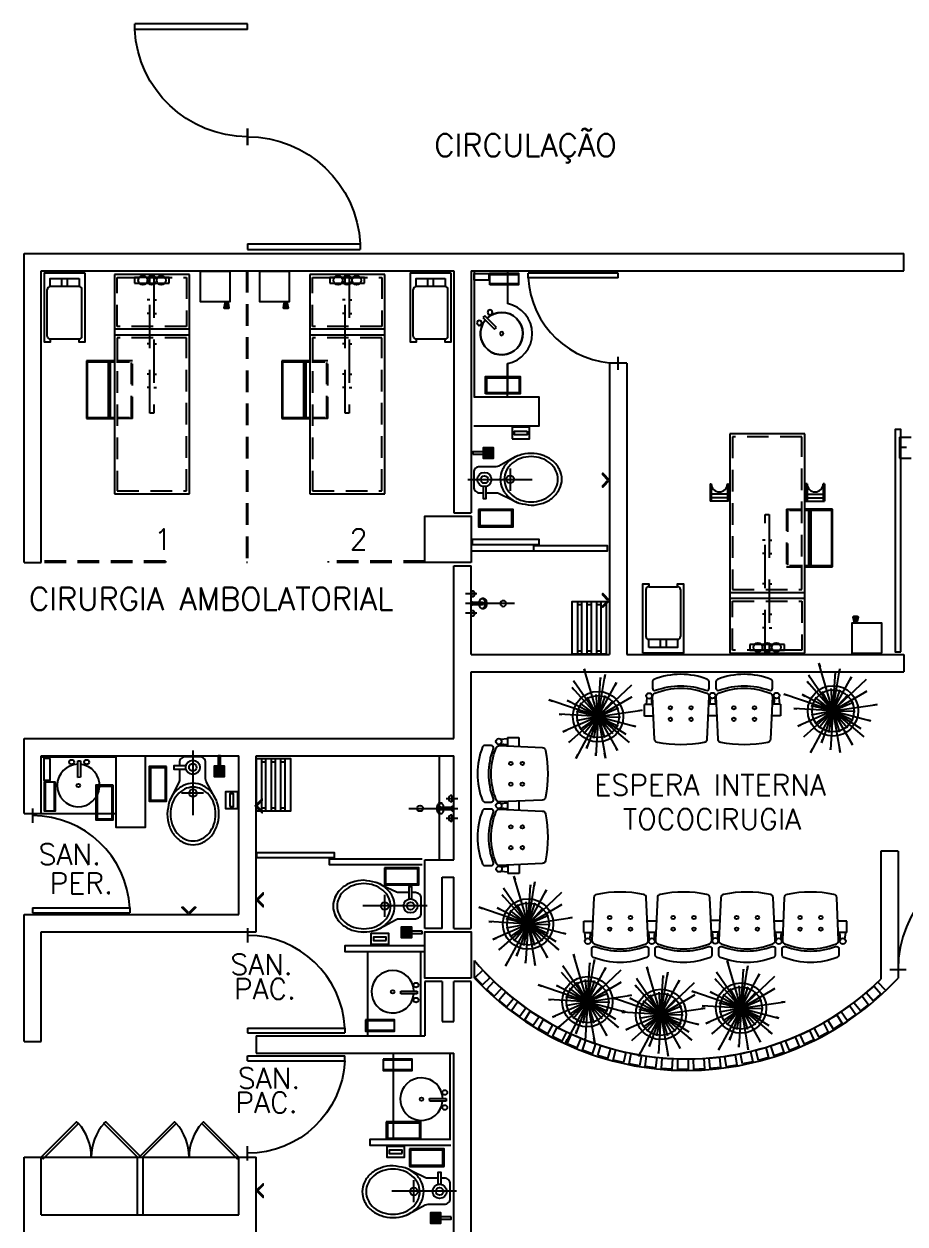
# Model space of a CAD drawing. Extents: x -358 to -207, y -206 to -105.
# Drawn here: x -245.59 to -237.95, y -154.36 to -143.97 of the extents above; entities that cross this region are included whole.
import ezdxf
from ezdxf.enums import TextEntityAlignment as Align

# ---------------------------------------------------------------- set-up
doc = ezdxf.new("R2010")
doc.units = 0
doc.header["$LTSCALE"] = 1.5
doc.header["$MEASUREMENT"] = 0
doc.linetypes.add('HIDDEN', pattern=[0.375, 0.25, -0.125])
doc.linetypes.add('HIDDEN2', pattern=[0.1875, 0.125, -0.0625])
doc.layers.get('0').update_dxf_attribs({"linetype": 'CONTINUOUS'})
for name, color, linetype in [('8CMOB01', 8, 'CONTINUOUS'), ('9CCOLUMNA', 5, 'CONTINUOUS'), ('AMBI', 8, 'CONTINUOUS'), ('CANCEL', 6, 'CONTINUOUS'), ('CCCANCEL', 6, 'CONTINUOUS'), ('CCPTAS', 6, 'CONTINUOUS'), ('MSAN', 6, 'CONTINUOUS'), ('MURETE', 4, 'CONTINUOUS'), ('MUROS', 3, 'CONTINUOUS'), ('RCMURO01', 3, 'CONTINUOUS'), ('ZCTEXT01', 2, 'CONTINUOUS')]:
    doc.layers.add(name, color=color, linetype=linetype)
doc.styles.add('REG-60', font='ROMANS.shx', dxfattribs={"height": 0.195})
doc.styles.add('REG-80', font='ROMANS.shx', dxfattribs={"height": 0.27})

# ---------------------------------------------------------------- blocks, each defined once
blk = doc.blocks.new('VB')
at = {"layer": 'MSAN'}
for p, q in [((-0.154, 0.147), (-0.138, 0.164)), ((-0.053, 0.046), (-0.154, 0.147)), ((-0.138, 0.164), (-0.037, 0.063)), ((-0.037, 0.063), (-0.053, 0.046))]:
    blk.add_line(p, q, dxfattribs=at)
blk.add_lwpolyline([(-0.128, 0.121), (-0.128, 0.121)], dxfattribs=at)
for centre, radius in [((-0.092, 0.194), 0.0208), ((-0.184, 0.102), 0.0208), ((0, 0), 0.0154)]:
    blk.add_circle(centre, radius, dxfattribs=at)
blk.add_arc((0, 0), 0.184, 136.4231, 129.262, dxfattribs=at)
blk = doc.blocks.new('PAP')
at = {"layer": 'MSAN', "color": 6}
for points in [[(0.144, -0.077), (0.144, 0.073), (-0.156, 0.073), (-0.156, -0.077)], [(0.134, -0.067), (0.134, 0.063), (-0.146, 0.063), (-0.146, -0.067)]]:
    blk.add_lwpolyline(points, close=True, dxfattribs=at)
blk = doc.blocks.new('8')
at = {"layer": 'MSAN'}
for p, q in [((0.123, 0.04), (-0.127, 0.04)), ((-0.127, -0.04), (0.123, -0.04))]:
    blk.add_line(p, q, dxfattribs=at)
blk.add_lwpolyline([(0.123, -0.05), (0.123, 0.05), (-0.127, 0.05), (-0.127, -0.05)], close=True, dxfattribs=at)
blk = doc.blocks.new('6')
at = {"layer": 'MSAN'}
blk.add_lwpolyline([(0.014, 0), (0.06, 0.046), (0.06, 0.06), (0, 0), (0.06, -0.06), (0.06, -0.046)], close=True, dxfattribs=at)
blk = doc.blocks.new('2')
at = {"layer": 'MSAN'}
for points in [[(0.067, -0.053), (-0.083, -0.053), (-0.083, 0.047), (0.067, 0.047)], [(-0.063, 0.012), (-0.063, -0.018), (0.047, -0.018), (0.047, 0.012)]]:
    blk.add_lwpolyline(points, close=True, dxfattribs=at)
blk = doc.blocks.new('4')
at = {"layer": 'MSAN'}
for p, q in [((0, 0.045), (0, -0.514)), ((-0.054, -0.088), (-0.163, -0.088)), ((0.276, -0.102), (0.186, -0.102)), ((0.241, -0.09), (0.221, -0.09)), ((-0.163, -0.115), (-0.056, -0.115)), ((0.276, -0.112), (0.186, -0.112)), ((0.276, -0.122), (0.186, -0.122)), ((0.276, -0.132), (0.186, -0.132)), ((0.276, -0.142), (0.186, -0.142)), ((0.276, -0.152), (0.186, -0.152)), ((0.276, -0.162), (0.186, -0.162)), ((0.276, -0.172), (0.186, -0.172)), ((0.095, -0.323), (-0.096, -0.323))]:
    blk.add_line(p, q, dxfattribs=at)
blk.add_lwpolyline([(0.221, 0), (0.221, -0.09), (0.186, -0.09), (0.186, -0.18), (0.276, -0.18), (0.276, -0.09), (0.241, -0.09), (0.241, 0)], close=True, dxfattribs=at)
blk.add_lwpolyline([(0.196, -0.368), (0.118, -0.224, -0.124861), (0.112, -0.2), (0.112, -0.058, 0.414214), (0.063, -0.008), (-0.064, -0.008, 0.414214), (-0.114, -0.058), (-0.114, -0.088), (-0.163, -0.088), (-0.163, -0.115), (-0.114, -0.115), (-0.114, -0.202, -0.109858), (-0.118, -0.223), (-0.174, -0.341, 0.061992), (-0.203, -0.4, 0.020986), (-0.221, -0.504, 0.083945), (-0.203, -0.608, 0.09123), (-0.155, -0.693, 0.103863), (-0.08, -0.751, 0.114983), (0.003, -0.771, 0.114983), (0.087, -0.751, 0.103863), (0.162, -0.693, 0.09123), (0.21, -0.608, 0.083945), (0.227, -0.504, 0.083945), (0.21, -0.4, 0.048605), (0.188, -0.353)], format="xyb", dxfattribs=at)
for points in [[(-0.08, -0.751, 0.114983), (0.003, -0.771, 0.114983), (0.087, -0.751, 0.103863), (0.162, -0.693, 0.09123), (0.21, -0.608, 0.083945), (0.227, -0.504, 0.083945), (0.21, -0.4, 0.09123), (0.162, -0.316, 0.103863), (0.087, -0.257, 0.114983), (0.003, -0.238, 0.114983), (-0.08, -0.257, 0.103863), (-0.155, -0.316, 0.09123), (-0.203, -0.4, 0.020986), (-0.221, -0.504, 0.083945), (-0.203, -0.608, 0.09123), (-0.155, -0.693, 0.103863)], [(0.003, -0.272, 0.114859), (-0.07, -0.289, 0.103833), (-0.135, -0.34, 0.091287), (-0.177, -0.414, 0.084042), (-0.192, -0.504, 0.084042), (-0.177, -0.595, 0.091287), (-0.135, -0.669, 0.103833), (-0.07, -0.72, 0.114859), (0.003, -0.737, 0.114859), (0.077, -0.72, 0.103833), (0.142, -0.669, 0.091287), (0.184, -0.595, 0.084042), (0.199, -0.504, 0.084042), (0.184, -0.414, 0.091287), (0.142, -0.34, 0.103833), (0.077, -0.289, 0.114859)]]:
    blk.add_lwpolyline(points, format="xyb", close=True, dxfattribs=at)
for centre, radius in [((0.001, -0.1), 0.0616), ((0.001, -0.1), 0.0329), ((0.002, -0.323), 0.0335)]:
    blk.add_circle(centre, radius, dxfattribs=at)
blk = doc.blocks.new('PTA-D')
for p, q in [((0.95, 0), (0.95, 1)), ((0.95, 1), (1, 1)), ((1, 0), (1, 1)), ((-0.073, 0), (0.073, 0)), ((0.95, 0), (1, 0))]:
    blk.add_line(p, q)
blk.add_arc((1.002, -0.001), 1.002, 92.9928, 179.9448)
blk = doc.blocks.new('BA')
at = {"layer": 'MSAN'}
for p, q in [((-0.227, 0.097), (0.223, 0.097)), ((0.223, 0.064), (-0.227, 0.064)), ((-0.227, 0.014), (0.223, 0.014)), ((-0.202, 0.064), (-0.202, 0.097)), ((-0.202, -0.019), (-0.202, 0.014)), ((0.198, 0.064), (0.198, 0.097)), ((0.198, -0.019), (0.198, 0.014)), ((0.223, -0.019), (-0.227, -0.019)), ((-0.227, -0.069), (0.223, -0.069)), ((0.223, -0.102), (-0.227, -0.102)), ((-0.202, -0.102), (-0.202, -0.069)), ((0.198, -0.102), (0.198, -0.069))]:
    blk.add_line(p, q, dxfattribs=at)
blk.add_lwpolyline([(0.223, -0.152), (0.223, -0.102), (0.223, -0.069), (0.223, -0.019), (0.223, 0.014), (0.223, 0.064), (0.223, 0.097), (0.223, 0.148), (-0.227, 0.148), (-0.227, 0.097), (-0.227, 0.064), (-0.227, 0.014), (-0.227, -0.019), (-0.227, -0.069), (-0.227, -0.102), (-0.227, -0.152)], close=True, dxfattribs=at)
blk = doc.blocks.new('J')
at = {"layer": 'MSAN'}
blk.add_lwpolyline([(-0.026, -0.097), (0.03, -0.097), (0.03, 0.093), (-0.026, 0.093)], close=True, dxfattribs=at)
blk = doc.blocks.new('A$C2F640505')
at = {"layer": 'MSAN', "color": 6}
for p, q in [((0.028, 0.326), (0.028, 0.426)), ((0.113, 0), (0.113, 0.426)), ((0.197, 0.326), (0.197, 0.426)), ((0, 0.373), (0.056, 0.373)), ((0.093, 0.374), (0.093, 0.382)), ((0.093, 0.374), (0.133, 0.374)), ((0.103, 0.278), (0.103, 0.374)), ((0.123, 0.278), (0.123, 0.374)), ((0.133, 0.374), (0.133, 0.382)), ((0.225, 0.373), (0.169, 0.373)), ((0.068, 0.267), (0.068, 0.281)), ((0.157, 0.267), (0.157, 0.281))]:
    blk.add_line(p, q, dxfattribs=at)
blk.add_circle((0.113, 0.098), 0.025, dxfattribs=at)
for centre, radius, start, end in [((0.028, 0.374), 0.0282, 181.3867, 358.6133), ((0.197, 0.374), 0.0282, 181.3867, 358.6133), ((0.081, 0.281), 0.0131, 141.8349, 180), ((0.081, 0.281), 0.0131, 180, 218.1651), ((0.081, 0.267), 0.0131, 180, 218.1651), ((0.096, 0.269), 0.0323, 117.7906, 141.8349), ((0.096, 0.293), 0.0323, 218.1651, 242.2094), ((0.096, 0.279), 0.0323, 218.1651, 242.2094), ((0.106, 0.25), 0.0538, 102.3147, 117.7906), ((0.106, 0.312), 0.0538, 242.2094, 257.6853), ((0.106, 0.298), 0.0538, 242.2094, 257.6853), ((0.113, 0.22), 0.0848, 96.7746, 102.3147), ((0.113, 0.342), 0.0848, 257.6853, 270), ((0.113, 0.328), 0.0848, 257.6853, 270), ((0.104, 0.278), 0.00175, 180, 226.4087), ((0.108, 0.282), 0.0074, 226.4087, 248.4791), ((0.111, 0.289), 0.0145, 248.4791, 260.7234), ((0.113, 0.299), 0.0253, 260.7234, 270), ((0.113, 0.299), 0.0253, 270, 279.2766), ((0.113, 0.342), 0.0848, 270, 282.3147), ((0.113, 0.328), 0.0848, 270, 282.3147), ((0.114, 0.289), 0.0145, 279.2766, 291.5209), ((0.117, 0.282), 0.0074, 291.5209, 313.5913), ((0.121, 0.278), 0.00175, 313.5913, 0), ((0.113, 0.22), 0.0848, 77.6853, 83.2254), ((0.119, 0.25), 0.0538, 62.2094, 77.6853), ((0.119, 0.312), 0.0538, 282.3147, 297.7906), ((0.119, 0.298), 0.0538, 282.3147, 297.7906), ((0.129, 0.269), 0.0323, 38.1651, 62.2094), ((0.129, 0.293), 0.0323, 297.7906, 321.8349), ((0.129, 0.279), 0.0323, 297.7906, 321.8349), ((0.144, 0.281), 0.0131, 360, 38.1651), ((0.144, 0.281), 0.0131, 321.8349, 0), ((0.144, 0.267), 0.0131, 321.8349, 0)]:
    blk.add_arc(centre, radius, start, end, dxfattribs=at)
blk = doc.blocks.new('PTA-2A')
for p, q in [((-0.5, 0), (-0.5, 0.5)), ((-0.475, 0.5), (-0.5, 0.5)), ((-0.475, 0), (-0.475, 0.5)), ((-0.475, 0), (-0.5, 0)), ((0.0367, 0), (-0.0367, 0)), ((-0.0367, 0), (0.0367, 0)), ((0.475, 0), (0.475, -0.5)), ((0.475, 0), (0.5, 0)), ((0.5, 0), (0.5, -0.5)), ((0.475, -0.5), (0.5, -0.5))]:
    blk.add_line(p, q)
for centre, start, end in [((-0.5012, -0.0005), 0.0552, 87.0072), ((0.5012, 0.0005), 180.0552, 267.0072)]:
    blk.add_arc(centre, 0.5012, start, end)
blk = doc.blocks.new('PLANTA')
at = {"color": 2}
for p, q in [((-0.0175, 0.1912), (-0.0156, 0.1705)), ((0.0491, 0.1796), (0.0456, 0.167)), ((-0.1704, 0.1274), (-0.156, 0.1167)), ((-0.0938, 0.1609), (-0.0872, 0.1496)), ((-0.0351, 0.1529), (-0.0314, 0.1368)), ((0.1155, 0.1647), (0.1015, 0.1448)), ((0.1394, 0.1235), (0.1296, 0.1148)), ((0.1469, 0.0685), (0.132, 0.0616)), ((0.216, 0.0653), (0.1954, 0.059)), ((-0.2182, 0.0063), (-0.2054, 0.0059)), ((-0.18, 0.0475), (-0.1674, 0.0442)), ((-0.1772, -0.0529), (-0.1616, -0.0482)), ((0.1859, -0.0113), (0.1728, -0.0105)), ((-0.1655, -0.1186), (-0.1495, -0.1071)), ((0.1698, -0.0665), (0.1549, -0.0607)), ((-0.1394, -0.1235), (-0.1296, -0.1148)), ((0.0495, -0.1593), (0.0448, -0.1442)), ((0.1235, -0.1394), (0.1148, -0.1296)), ((-0.1133, -0.2078), (-0.1048, -0.1922)), ((-0.0378, -0.203), (-0.0354, -0.1904)), ((-0.0113, -0.1859), (-0.0105, -0.1728)), ((0.1091, -0.2226), (0.1007, -0.2055))]:
    blk.add_line(p, q, dxfattribs=at)
at = {"color": 8}
for q in [(-0.0175, 0.1912), (0.0491, 0.1796), (-0.1704, 0.1274), (-0.0938, 0.1609), (-0.0351, 0.1529), (0.1155, 0.1647), (0.1394, 0.1235), (-0.0737, 0.0764), (-0.0363, 0.0998), (0.0075, 0.1059), (0.0499, 0.0937), (0.1469, 0.0685), (0.216, 0.0653), (0.0886, 0.0586), (-0.2182, 0.0063), (-0.18, 0.0475), (-0.1772, -0.0529), (-0.1655, -0.1186), (-0.1394, -0.1235), (-0.1133, -0.2078), (-0.1061, -0.0037), (-0.0984, 0.0398), (-0.0955, -0.0465), (-0.0683, -0.0813), (-0.0378, -0.203), (-0.0293, -0.1021), (0.1058, 0.0096), (0.1091, -0.2226), (0.1698, -0.0665), (0.0147, -0.1052), (0.0562, -0.0901), (0.088, -0.0594), (0.1046, -0.0185), (0.1235, -0.1394), (0.1859, -0.0113), (0.0495, -0.1593), (-0.0113, -0.1859)]:
    blk.add_line((0, 0), q, dxfattribs=at)
at = {"color": 7}
blk.add_circle((0, 0), 0.12, dxfattribs=at)
at = {"color": 8}
blk.add_circle((0, 0), 0.1, dxfattribs=at)
blk = doc.blocks.new('S4-PROTO')
for p, q in [((-2.264, 0.159), (-2.27, 0.1)), ((-2.226, 0.159), (-2.22, 0.1)), ((-1.709, 0.159), (-1.715, 0.1)), ((-1.671, 0.159), (-1.665, 0.1)), ((-1.159, 0.155), (-1.165, 0.097)), ((-1.121, 0.155), (-1.115, 0.097)), ((-0.609, 0.159), (-0.615, 0.1)), ((-0.571, 0.159), (-0.565, 0.1)), ((-0.054, 0.159), (-0.06, 0.1)), ((-0.016, 0.159), (-0.01, 0.1)), ((-2.28, 0.1), (-2.206, 0.1)), ((-2.28, 0.1), (-2.28, 0)), ((-2.28, 0), (-2.201, 0)), ((-1.729, 0), (-1.651, 0)), ((-1.724, 0.1), (-1.656, 0.1)), ((-1.174, 0.097), (-1.106, 0.097)), ((-0.629, 0), (-0.551, 0)), ((-0.624, 0.1), (-0.556, 0.1)), ((0, 0), (-0.079, 0)), ((0, 0.1), (-0.074, 0.1)), ((0, 0.1), (0, 0)), ((-1.179, -0.003), (-1.101, -0.003))]:
    blk.add_line(p, q)
for points in [[(-1.72, 0.272), (-1.72, 0.239, -0.522832), (-1.747, 0.221, 0.18), (-2.183, 0.221, -0.522832), (-2.21, 0.239), (-2.21, 0.297, -0.306573), (-2.197, 0.315, -0.192782), (-1.733, 0.315, -0.306573), (-1.72, 0.297), (-1.72, 0.254)], [(-1.17, 0.272), (-1.17, 0.239, -0.522832), (-1.197, 0.221, 0.18), (-1.633, 0.221, -0.522832), (-1.66, 0.239), (-1.66, 0.297, -0.306573), (-1.647, 0.315, -0.192782), (-1.183, 0.315, -0.306573), (-1.17, 0.297), (-1.17, 0.254)], [(-0.62, 0.272), (-0.62, 0.239, -0.522832), (-0.647, 0.221, 0.18), (-1.083, 0.221, -0.522832), (-1.11, 0.239), (-1.11, 0.297, -0.306573), (-1.097, 0.315, -0.192782), (-0.633, 0.315, -0.306573), (-0.62, 0.297), (-0.62, 0.254)], [(-0.07, 0.272), (-0.07, 0.239, -0.522832), (-0.097, 0.221, 0.18), (-0.533, 0.221, -0.522832), (-0.56, 0.239), (-0.56, 0.297, -0.306573), (-0.547, 0.315, -0.192782), (-0.083, 0.315, -0.306573), (-0.07, 0.297), (-0.07, 0.254)]]:
    blk.add_lwpolyline(points, format="xyb")
for points in [[(-2.192, -0.202, 0.346546), (-2.168, -0.231, 0.095695), (-1.762, -0.231, 0.346546), (-1.738, -0.202), (-1.721, 0.167, 0.318973), (-1.74, 0.197, 0.193005), (-2.19, 0.197, 0.318973), (-2.209, 0.167)], [(-1.642, -0.202, 0.346546), (-1.618, -0.231, 0.095695), (-1.212, -0.231, 0.346546), (-1.188, -0.202), (-1.171, 0.167, 0.318973), (-1.19, 0.197, 0.193005), (-1.64, 0.197, 0.318973), (-1.659, 0.167)], [(-1.092, -0.202, 0.346546), (-1.068, -0.231, 0.095695), (-0.662, -0.231, 0.346546), (-0.638, -0.202), (-0.621, 0.167, 0.318973), (-0.64, 0.197, 0.193005), (-1.09, 0.197, 0.318973), (-1.109, 0.167)], [(-0.542, -0.202, 0.346546), (-0.518, -0.231, 0.095695), (-0.112, -0.231, 0.346546), (-0.088, -0.202), (-0.071, 0.167, 0.318973), (-0.09, 0.197, 0.193005), (-0.54, 0.197, 0.318973), (-0.559, 0.167)]]:
    blk.add_lwpolyline(points, format="xyb", close=True)
for centre, radius in [((-2.245, 0.175), 0.025), ((-1.69, 0.175), 0.025), ((-1.14, 0.172), 0.025), ((-0.59, 0.175), 0.025), ((-0.035, 0.175), 0.025), ((-2.055, 0.07), 0.015), ((-1.875, 0.07), 0.015), ((-1.505, 0.07), 0.015), ((-1.325, 0.07), 0.015), ((-0.955, 0.07), 0.015), ((-0.775, 0.07), 0.015), ((-0.405, 0.07), 0.015), ((-0.225, 0.07), 0.015), ((-2.055, -0.03), 0.015), ((-1.875, -0.03), 0.015), ((-1.505, -0.03), 0.015), ((-1.325, -0.03), 0.015), ((-0.955, -0.03), 0.015), ((-0.775, -0.03), 0.015), ((-0.405, -0.03), 0.015), ((-0.225, -0.03), 0.015)]:
    blk.add_circle(centre, radius)
blk = doc.blocks.new('A$C09680D8A')
at = {"ltscale": 0.06, "rotation": 54.74505299063663}
blk.add_blockref('A$C2F640505', (0.331, -0.092), dxfattribs=at)

msp = doc.modelspace()

# ---------------------------------------------------------------- linework, layer by layer
at = {"layer": '8CMOB01', "color": 8, "linetype": 'HIDDEN2'}
for p, q in [((-243.658, -146.105), (-243.658, -148.63)), ((-243.648, -146.105), (-243.648, -148.63)), ((-244.777, -146.586), (-244.777, -146.161)), ((-244.777, -146.161), (-244.177, -146.161)), ((-244.177, -146.161), (-244.177, -146.586)), ((-243.084, -146.586), (-243.084, -146.161)), ((-243.084, -146.161), (-242.484, -146.161)), ((-242.484, -146.161), (-242.484, -146.586)), ((-244.177, -146.586), (-244.777, -146.586)), ((-242.484, -146.586), (-243.084, -146.586)), ((-244.177, -146.686), (-244.777, -146.686)), ((-244.777, -146.686), (-244.777, -148.011)), ((-244.177, -148.011), (-244.177, -146.686)), ((-242.484, -146.686), (-243.084, -146.686)), ((-243.084, -146.686), (-243.084, -148.011)), ((-242.484, -148.011), (-242.484, -146.686)), ((-244.644, -146.884), (-244.783, -146.884)), ((-244.783, -146.894), (-244.67, -146.894)), ((-244.654, -147.374), (-244.654, -146.894)), ((-244.644, -147.384), (-244.644, -146.884)), ((-242.951, -146.884), (-243.09, -146.884)), ((-243.09, -146.894), (-242.977, -146.894)), ((-242.961, -147.374), (-242.961, -146.894)), ((-242.951, -147.384), (-242.951, -146.884)), ((-244.783, -147.374), (-244.67, -147.374)), ((-243.09, -147.374), (-242.977, -147.374)), ((-244.644, -147.384), (-244.783, -147.384)), ((-242.951, -147.384), (-243.09, -147.384)), ((-239.444, -147.541), (-239.444, -148.866)), ((-238.844, -147.541), (-239.444, -147.541)), ((-238.844, -148.866), (-238.844, -147.541)), ((-244.777, -148.011), (-244.177, -148.011)), ((-243.084, -148.011), (-242.484, -148.011)), ((-238.977, -148.169), (-238.977, -148.669)), ((-238.977, -148.169), (-238.838, -148.169)), ((-238.967, -148.179), (-238.967, -148.659)), ((-238.838, -148.179), (-238.951, -148.179)), ((-244.358, -148.62), (-245.435, -148.62)), ((-244.358, -148.62), (-244.358, -148.63)), ((-242.11, -148.62), (-242.948, -148.62)), ((-242.948, -148.62), (-242.948, -148.63)), ((-244.358, -148.63), (-245.435, -148.63)), ((-242.11, -148.63), (-242.948, -148.63)), ((-238.977, -148.669), (-238.838, -148.669)), ((-238.838, -148.659), (-238.951, -148.659)), ((-239.444, -148.866), (-238.844, -148.866)), ((-239.444, -149.391), (-239.444, -148.966)), ((-239.444, -148.966), (-238.844, -148.966)), ((-238.844, -148.966), (-238.844, -149.391)), ((-238.844, -149.391), (-239.444, -149.391))]:
    msp.add_line(p, q, dxfattribs=at)
at = {"layer": '8CMOB01'}
for p, q in [((-245.258, -146.241), (-245.258, -146.171)), ((-245.208, -146.241), (-245.208, -146.171)), ((-244.494, -146.136), (-244.459, -146.136)), ((-242.801, -146.136), (-242.766, -146.136)), ((-242.086, -146.241), (-242.086, -146.171)), ((-242.036, -146.241), (-242.036, -146.171)), ((-245.383, -146.671), (-245.383, -146.266)), ((-242.211, -146.671), (-242.211, -146.266)), ((-244.494, -146.357), (-244.517, -146.357)), ((-244.459, -146.357), (-244.436, -146.357)), ((-244.057, -146.371), (-243.829, -146.371)), ((-243.85, -146.421), (-243.81, -146.421)), ((-243.85, -146.426), (-243.809, -146.426)), ((-243.849, -146.416), (-243.811, -146.416)), ((-243.848, -146.411), (-243.811, -146.411)), ((-243.847, -146.406), (-243.812, -146.406)), ((-243.846, -146.401), (-243.813, -146.401)), ((-243.845, -146.396), (-243.814, -146.396)), ((-243.832, -146.381), (-243.832, -146.371)), ((-243.827, -146.381), (-243.827, -146.371)), ((-243.544, -146.371), (-243.316, -146.371)), ((-243.337, -146.421), (-243.297, -146.421)), ((-243.337, -146.426), (-243.296, -146.426)), ((-243.336, -146.416), (-243.298, -146.416)), ((-243.335, -146.411), (-243.299, -146.411)), ((-243.334, -146.406), (-243.299, -146.406)), ((-243.333, -146.401), (-243.3, -146.401)), ((-243.332, -146.396), (-243.301, -146.396)), ((-243.319, -146.381), (-243.319, -146.371)), ((-243.314, -146.381), (-243.314, -146.371)), ((-242.801, -146.357), (-242.824, -146.357)), ((-242.766, -146.357), (-242.743, -146.357)), ((-244.494, -146.474), (-244.517, -146.474)), ((-244.459, -146.474), (-244.436, -146.474)), ((-242.801, -146.474), (-242.824, -146.474)), ((-242.766, -146.474), (-242.743, -146.474)), ((-244.494, -146.736), (-244.517, -146.736)), ((-244.459, -146.736), (-244.436, -146.736)), ((-242.801, -146.736), (-242.824, -146.736)), ((-242.766, -146.736), (-242.743, -146.736)), ((-244.494, -146.999), (-244.517, -146.999)), ((-244.459, -146.999), (-244.436, -146.999)), ((-242.801, -146.999), (-242.824, -146.999)), ((-242.766, -146.999), (-242.743, -146.999)), ((-244.494, -147.116), (-244.517, -147.116)), ((-244.459, -147.116), (-244.436, -147.116)), ((-242.801, -147.116), (-242.824, -147.116)), ((-242.766, -147.116), (-242.743, -147.116)), ((-244.459, -147.336), (-244.494, -147.336)), ((-242.766, -147.336), (-242.801, -147.336)), ((-239.162, -148.216), (-239.127, -148.216)), ((-239.162, -148.436), (-239.185, -148.436)), ((-239.127, -148.436), (-239.104, -148.436)), ((-239.162, -148.553), (-239.185, -148.553)), ((-239.127, -148.553), (-239.104, -148.553)), ((-239.162, -148.816), (-239.185, -148.816)), ((-239.127, -148.816), (-239.104, -148.816)), ((-239.896, -148.866), (-239.896, -149.271)), ((-239.162, -149.079), (-239.185, -149.079)), ((-239.127, -149.079), (-239.104, -149.079)), ((-238.357, -149.1), (-238.398, -149.1)), ((-238.358, -149.105), (-238.398, -149.105)), ((-238.359, -149.11), (-238.397, -149.11)), ((-238.36, -149.115), (-238.396, -149.115)), ((-238.361, -149.12), (-238.395, -149.12)), ((-238.362, -149.125), (-238.394, -149.125)), ((-238.363, -149.13), (-238.393, -149.13)), ((-238.38, -149.146), (-238.38, -149.156)), ((-238.375, -149.146), (-238.375, -149.156)), ((-239.162, -149.196), (-239.185, -149.196)), ((-239.127, -149.196), (-239.104, -149.196)), ((-238.15, -149.156), (-238.378, -149.156)), ((-240.071, -149.296), (-240.071, -149.366)), ((-240.021, -149.296), (-240.021, -149.366)), ((-239.127, -149.416), (-239.162, -149.416)), ((-240.134, -149.862), (-240.207, -149.862)), ((-240.187, -149.804), (-240.193, -149.862)), ((-240.149, -149.804), (-240.143, -149.862)), ((-239.584, -149.859), (-239.652, -149.859)), ((-239.637, -149.8), (-239.643, -149.859)), ((-239.599, -149.8), (-239.593, -149.859)), ((-239.028, -149.859), (-239.102, -149.859)), ((-239.082, -149.8), (-239.088, -149.859)), ((-239.044, -149.8), (-239.038, -149.859)), ((-239.028, -149.859), (-239.028, -149.959)), ((-240.13, -149.962), (-240.207, -149.962)), ((-239.58, -149.959), (-239.657, -149.959)), ((-239.028, -149.959), (-239.107, -149.959)), ((-241.455, -150.162), (-241.396, -150.156)), ((-241.396, -150.146), (-241.296, -150.146)), ((-241.396, -150.146), (-241.396, -150.22)), ((-241.296, -150.146), (-241.296, -150.225)), ((-241.455, -150.2), (-241.396, -150.206)), ((-241.396, -150.702), (-241.396, -150.77)), ((-241.296, -150.697), (-241.296, -150.775)), ((-241.455, -150.717), (-241.396, -150.711)), ((-241.455, -150.755), (-241.396, -150.761)), ((-241.451, -151.267), (-241.393, -151.261)), ((-241.451, -151.305), (-241.393, -151.311)), ((-241.393, -151.252), (-241.393, -151.325)), ((-241.293, -151.247), (-241.293, -151.325))]:
    msp.add_line(p, q, dxfattribs=at)
at = {"layer": '8CMOB01', "color": 8}
for p, q in [((-244.802, -146.136), (-244.802, -148.036)), ((-244.152, -146.136), (-244.802, -146.136)), ((-244.327, -146.161), (-244.627, -146.161)), ((-244.627, -146.161), (-244.627, -146.211)), ((-244.627, -146.211), (-244.327, -146.211)), ((-244.327, -146.211), (-244.327, -146.161)), ((-244.152, -148.036), (-244.152, -146.136)), ((-243.109, -146.136), (-243.109, -148.036)), ((-242.459, -146.136), (-243.109, -146.136)), ((-242.934, -146.161), (-242.934, -146.211)), ((-242.634, -146.161), (-242.934, -146.161)), ((-242.934, -146.211), (-242.634, -146.211)), ((-242.634, -146.211), (-242.634, -146.161)), ((-242.459, -148.036), (-242.459, -146.136)), ((-244.152, -146.611), (-244.8, -146.611)), ((-242.459, -146.611), (-243.108, -146.611)), ((-244.152, -146.661), (-244.8, -146.661)), ((-242.459, -146.661), (-243.108, -146.661)), ((-239.469, -147.516), (-239.469, -149.416)), ((-238.819, -147.516), (-239.469, -147.516)), ((-238.819, -149.416), (-238.819, -147.516)), ((-239.639, -147.95), (-239.629, -147.95)), ((-239.639, -147.95), (-239.639, -148.1)), ((-239.629, -147.95), (-239.629, -148.1)), ((-239.489, -147.95), (-239.479, -147.95)), ((-239.489, -147.95), (-239.489, -148.1)), ((-239.479, -147.95), (-239.479, -148.1)), ((-238.799, -147.95), (-238.809, -147.95)), ((-238.809, -147.95), (-238.809, -148.1)), ((-238.799, -147.95), (-238.799, -148.1)), ((-238.649, -147.95), (-238.659, -147.95)), ((-238.659, -147.95), (-238.659, -148.1)), ((-238.649, -147.95), (-238.649, -148.1)), ((-244.802, -148.036), (-244.152, -148.036)), ((-243.109, -148.036), (-242.459, -148.036)), ((-239.479, -148.1), (-239.639, -148.1)), ((-239.489, -148.04), (-239.629, -148.04)), ((-239.489, -148.07), (-239.629, -148.07)), ((-238.809, -148.1), (-238.649, -148.1)), ((-238.799, -148.04), (-238.659, -148.04)), ((-238.799, -148.07), (-238.659, -148.07)), ((-243.648, -148.63), (-243.658, -148.63)), ((-239.469, -148.891), (-238.821, -148.891)), ((-239.469, -148.941), (-238.821, -148.941)), ((-239.294, -149.341), (-239.294, -149.391)), ((-238.994, -149.341), (-239.294, -149.341)), ((-238.994, -149.391), (-238.994, -149.341)), ((-239.469, -149.416), (-238.819, -149.416)), ((-239.294, -149.391), (-238.994, -149.391))]:
    msp.add_line(p, q, dxfattribs=at)
at = {"layer": '8CMOB01', "linetype": 'HIDDEN'}
for p, q in [((-244.494, -147.336), (-244.494, -146.136)), ((-244.459, -146.136), (-244.459, -147.336)), ((-242.801, -147.336), (-242.801, -146.136)), ((-242.766, -146.136), (-242.766, -147.336)), ((-239.162, -149.416), (-239.162, -148.216)), ((-239.127, -148.216), (-239.127, -149.416))]:
    msp.add_line(p, q, dxfattribs=at)
at = {"layer": '8CMOB01', "color": 8, "linetype": 'Continuous'}
for p, q in [((-245.044, -146.884), (-245.044, -147.384)), ((-244.804, -146.884), (-245.044, -146.884)), ((-245.034, -147.374), (-245.034, -146.894)), ((-245.034, -146.894), (-244.854, -146.894)), ((-244.854, -147.374), (-244.854, -146.894)), ((-244.844, -147.384), (-244.844, -146.884)), ((-244.834, -147.374), (-244.834, -146.894)), ((-244.834, -146.894), (-244.804, -146.894)), ((-243.351, -146.884), (-243.351, -147.384)), ((-243.111, -146.884), (-243.351, -146.884)), ((-243.341, -147.374), (-243.341, -146.894)), ((-243.341, -146.894), (-243.161, -146.894)), ((-243.161, -147.374), (-243.161, -146.894)), ((-243.151, -147.384), (-243.151, -146.884)), ((-243.141, -147.374), (-243.141, -146.894)), ((-243.141, -146.894), (-243.111, -146.894)), ((-245.034, -147.374), (-244.854, -147.374)), ((-244.834, -147.374), (-244.802, -147.374)), ((-243.341, -147.374), (-243.161, -147.374)), ((-243.141, -147.374), (-243.109, -147.374)), ((-245.044, -147.384), (-244.802, -147.384)), ((-243.351, -147.384), (-243.109, -147.384)), ((-238.577, -148.169), (-238.819, -148.169)), ((-238.787, -148.179), (-238.819, -148.179)), ((-238.787, -148.179), (-238.787, -148.659)), ((-238.777, -148.169), (-238.777, -148.669)), ((-238.587, -148.179), (-238.767, -148.179)), ((-238.767, -148.179), (-238.767, -148.659)), ((-238.587, -148.179), (-238.587, -148.659)), ((-238.577, -148.669), (-238.577, -148.169)), ((-238.787, -148.659), (-238.817, -148.659)), ((-238.817, -148.669), (-238.577, -148.669)), ((-238.587, -148.659), (-238.767, -148.659))]:
    msp.add_line(p, q, dxfattribs=at)
at = {"layer": '8CMOB01', "ltscale": 0.06}
for p, q in [((-240.207, -149.962), (-240.207, -149.862)), ((-241.293, -151.325), (-241.393, -151.325))]:
    msp.add_line(p, q, dxfattribs=at)
at = {"layer": '8CMOB01'}
for points in [[(-245.058, -146.121), (-245.058, -146.721), (-245.108, -146.721), (-245.108, -146.696), (-245.358, -146.696), (-245.358, -146.721), (-245.408, -146.721), (-245.408, -146.121)], [(-244.057, -146.111), (-244.057, -146.371), (-243.797, -146.371), (-243.797, -146.111)], [(-243.544, -146.111), (-243.544, -146.371), (-243.284, -146.371), (-243.284, -146.111)], [(-241.886, -146.121), (-241.886, -146.721), (-241.936, -146.721), (-241.936, -146.696), (-242.186, -146.696), (-242.186, -146.721), (-242.236, -146.721), (-242.236, -146.121)], [(-245.108, -146.171), (-245.108, -146.241), (-245.358, -146.241), (-245.358, -146.171)], [(-241.936, -146.171), (-241.936, -146.241), (-242.186, -146.241), (-242.186, -146.171)], [(-240.221, -149.416), (-240.221, -148.816), (-240.171, -148.816), (-240.171, -148.841), (-239.921, -148.841), (-239.921, -148.816), (-239.871, -148.816), (-239.871, -149.416)], [(-238.15, -149.416), (-238.15, -149.156), (-238.41, -149.156), (-238.41, -149.416)], [(-240.171, -149.366), (-240.171, -149.296), (-239.921, -149.296), (-239.921, -149.366)]]:
    msp.add_lwpolyline(points, close=True, dxfattribs=at)
for points in [[(-245.108, -146.696, 0.414214), (-245.083, -146.671), (-245.083, -146.266, 0.414214), (-245.108, -146.241)], [(-241.936, -146.696, 0.414214), (-241.911, -146.671), (-241.911, -146.266, 0.414214), (-241.936, -146.241)], [(-240.171, -148.841, 0.414214), (-240.196, -148.866), (-240.196, -149.271, 0.414214), (-240.171, -149.296)], [(-240.138, -149.687), (-240.138, -149.72, 0.522832), (-240.111, -149.738, -0.18), (-239.675, -149.738, 0.522832), (-239.648, -149.72), (-239.648, -149.662, 0.306573), (-239.661, -149.644, 0.192782), (-240.126, -149.644, 0.306573), (-240.138, -149.662), (-240.138, -149.705)], [(-239.588, -149.687), (-239.588, -149.72, 0.522832), (-239.561, -149.738, -0.18), (-239.125, -149.738, 0.522832), (-239.098, -149.72), (-239.098, -149.662, 0.306573), (-239.111, -149.644, 0.192782), (-239.576, -149.644, 0.306573), (-239.588, -149.662), (-239.588, -149.705)], [(-241.568, -150.706), (-241.536, -150.706, 0.522832), (-241.517, -150.679, -0.18), (-241.517, -150.243, 0.522832), (-241.536, -150.216), (-241.593, -150.216, 0.306573), (-241.611, -150.228, 0.192782), (-241.611, -150.693, 0.306573), (-241.593, -150.706), (-241.55, -150.706)], [(-241.568, -151.256), (-241.536, -151.256, 0.522832), (-241.517, -151.229, -0.18), (-241.517, -150.793, 0.522832), (-241.536, -150.766), (-241.593, -150.766, 0.306573), (-241.611, -150.778, 0.192782), (-241.611, -151.243, 0.306573), (-241.593, -151.256), (-241.55, -151.256)]]:
    msp.add_lwpolyline(points, format="xyb", dxfattribs=at)
for points in [[(-243.817, -146.384), (-243.809, -146.424, -0.487928), (-243.814, -146.43), (-243.845, -146.43, -0.487928), (-243.85, -146.424), (-243.843, -146.384, -0.344151), (-243.838, -146.381), (-243.821, -146.381, -0.344151)], [(-243.304, -146.384), (-243.296, -146.424, -0.487928), (-243.301, -146.43), (-243.332, -146.43, -0.487928), (-243.337, -146.424), (-243.33, -146.384, -0.344151), (-243.325, -146.381), (-243.308, -146.381, -0.344151)], [(-238.391, -149.142), (-238.398, -149.103, -0.487928), (-238.393, -149.097), (-238.362, -149.097, -0.487928), (-238.357, -149.103), (-238.365, -149.142, -0.344151), (-238.37, -149.146), (-238.386, -149.146, -0.344151)], [(-239.666, -150.162, -0.346546), (-239.69, -150.19, -0.095695), (-240.096, -150.19, -0.346546), (-240.12, -150.162), (-240.137, -149.792, -0.318973), (-240.118, -149.763, -0.193005), (-239.668, -149.763, -0.318973), (-239.649, -149.792)], [(-239.116, -150.162, -0.346546), (-239.14, -150.19, -0.095695), (-239.546, -150.19, -0.346546), (-239.57, -150.162), (-239.587, -149.792, -0.318973), (-239.568, -149.763, -0.193005), (-239.118, -149.763, -0.318973), (-239.099, -149.792)], [(-241.094, -150.234, -0.346546), (-241.065, -150.258, -0.095695), (-241.065, -150.664, -0.346546), (-241.094, -150.688), (-241.463, -150.705, -0.318973), (-241.493, -150.686, -0.193005), (-241.493, -150.236, -0.318973), (-241.463, -150.217)], [(-241.094, -150.784, -0.346546), (-241.065, -150.808, -0.095695), (-241.065, -151.214, -0.346546), (-241.094, -151.238), (-241.463, -151.255, -0.318973), (-241.493, -151.236, -0.193005), (-241.493, -150.786, -0.318973), (-241.463, -150.767)]]:
    msp.add_lwpolyline(points, format="xyb", close=True, dxfattribs=at)
at = {"layer": '8CMOB01', "color": 8}
for centre in [(-244.555, -146.187), (-244.476, -146.187), (-244.396, -146.187), (-242.863, -146.187), (-242.783, -146.187), (-242.703, -146.187), (-239.225, -149.365), (-239.145, -149.365), (-239.066, -149.365)]:
    msp.add_circle(centre, 0.0393, dxfattribs=at)
at = {"layer": '8CMOB01'}
for centre, radius in [((-240.168, -149.787), 0.025), ((-239.618, -149.784), 0.025), ((-239.063, -149.784), 0.025), ((-239.983, -149.889), 0.015), ((-239.804, -149.889), 0.015), ((-239.433, -149.889), 0.015), ((-239.254, -149.889), 0.015), ((-239.983, -149.989), 0.015), ((-239.804, -149.989), 0.015), ((-239.433, -149.989), 0.015), ((-239.254, -149.989), 0.015), ((-241.471, -150.181), 0.025), ((-241.366, -150.371), 0.015), ((-241.266, -150.371), 0.015), ((-241.366, -150.551), 0.015), ((-241.266, -150.551), 0.015), ((-241.471, -150.736), 0.025), ((-241.366, -150.921), 0.015), ((-241.266, -150.921), 0.015), ((-241.366, -151.101), 0.015), ((-241.266, -151.101), 0.015), ((-241.468, -151.286), 0.025)]:
    msp.add_circle(centre, radius, dxfattribs=at)
for centre, start, end in [((-245.358, -146.266), 90, 180), ((-242.186, -146.266), 90, 180), ((-245.358, -146.671), 180, 270), ((-242.186, -146.671), 180, 270), ((-239.921, -148.866), 360, 90), ((-239.921, -149.271), 270, 360)]:
    msp.add_arc(centre, 0.025, start, end, dxfattribs=at)
at = {"layer": '8CMOB01', "color": 8}
for centre in [(-239.559, -147.949), (-238.729, -147.949)]:
    msp.add_arc(centre, 0.07, 180.1612, 359.8388, dxfattribs=at)
at = {"layer": '9CCOLUMNA'}
for points in [[(-241.71, -148.63), (-242.11, -148.63), (-242.11, -148.23), (-241.71, -148.23)], [(-241.71, -152.23), (-242.11, -152.23), (-242.11, -151.83), (-241.71, -151.83)]]:
    msp.add_lwpolyline(points, close=True, dxfattribs=at)
at = {"layer": 'CANCEL'}
msp.add_lwpolyline([(-237.985, -149.404), (-237.985, -147.48), (-238.035, -147.48), (-238.035, -149.404)], close=True, dxfattribs=at)
at = {"layer": 'CCCANCEL'}
for points in [[(-241.697, -148.429), (-241.123, -148.429), (-241.123, -148.479), (-241.697, -148.479)], [(-241.168, -148.483), (-240.531, -148.483), (-240.531, -148.533), (-241.168, -148.533)], [(-243.567, -151.19), (-243.567, -151.144), (-242.896, -151.144), (-242.896, -151.19)]]:
    msp.add_lwpolyline(points, close=True, dxfattribs=at)
for points in [[(-242.135, -151.248), (-242.938, -151.248), (-242.938, -151.198), (-242.135, -151.198)], [(-242.11, -151.95), (-242.805, -151.95), (-242.805, -152), (-242.11, -152)], [(-241.885, -153.627), (-242.588, -153.627), (-242.588, -153.677), (-241.885, -153.677)]]:
    msp.add_lwpolyline(points, dxfattribs=at)
at = {"layer": 'CCPTAS'}
for p, q in [((-238.16, -151.13), (-238.16, -152.241)), ((-238.01, -151.13), (-238.16, -151.13)), ((-238.01, -151.13), (-238.01, -152.23)), ((-244.604, -153.78), (-244.604, -154.28)), ((-244.554, -153.78), (-244.554, -154.28))]:
    msp.add_line(p, q, dxfattribs=at)
at = {"layer": 'CCPTAS', "ltscale": 0.06}
for p, q in [((-241.68, -152.23), (-241.68, -152.079)), ((-238.116, -152.337), (-238.186, -152.266))]:
    msp.add_line(p, q, dxfattribs=at)
at = {"layer": 'CCPTAS', "color": 2}
for points in [[(-241.674, -152.225), (-241.609, -152.163), (-241.547, -152.228), (-241.612, -152.29)], [(-241.575, -152.326), (-241.514, -152.26), (-241.448, -152.321), (-241.509, -152.387)], [(-241.47, -152.421), (-241.413, -152.352), (-241.344, -152.409), (-241.401, -152.478)], [(-238.226, -152.426), (-238.286, -152.358), (-238.218, -152.299), (-238.159, -152.367)], [(-241.361, -152.51), (-241.307, -152.437), (-241.235, -152.491), (-241.288, -152.563)], [(-238.451, -152.597), (-238.502, -152.523), (-238.429, -152.471), (-238.377, -152.545)], [(-238.336, -152.514), (-238.392, -152.444), (-238.321, -152.388), (-238.265, -152.459)], [(-241.246, -152.592), (-241.197, -152.517), (-241.121, -152.566), (-241.171, -152.641)], [(-238.57, -152.672), (-238.618, -152.596), (-238.541, -152.548), (-238.494, -152.625)], [(-241.127, -152.668), (-241.082, -152.59), (-241.004, -152.635), (-241.049, -152.713)], [(-241.004, -152.737), (-240.963, -152.657), (-240.883, -152.697), (-240.923, -152.778)], [(-238.821, -152.802), (-238.859, -152.721), (-238.778, -152.683), (-238.739, -152.764)], [(-238.694, -152.741), (-238.737, -152.662), (-238.657, -152.619), (-238.615, -152.698)], [(-240.877, -152.799), (-240.841, -152.717), (-240.758, -152.752), (-240.794, -152.835)], [(-240.746, -152.854), (-240.715, -152.769), (-240.631, -152.8), (-240.662, -152.885)], [(-238.951, -152.857), (-238.985, -152.773), (-238.901, -152.74), (-238.868, -152.823)], [(-240.613, -152.901), (-240.587, -152.815), (-240.501, -152.841), (-240.527, -152.927)], [(-240.478, -152.941), (-240.456, -152.853), (-240.369, -152.875), (-240.39, -152.962)], [(-240.34, -152.973), (-240.324, -152.884), (-240.235, -152.9), (-240.252, -152.989)], [(-239.358, -152.974), (-239.377, -152.886), (-239.289, -152.867), (-239.27, -152.955)], [(-239.22, -152.943), (-239.244, -152.856), (-239.157, -152.832), (-239.133, -152.919)], [(-239.085, -152.903), (-239.113, -152.818), (-239.028, -152.789), (-238.999, -152.875)], [(-240.201, -152.997), (-240.19, -152.907), (-240.1, -152.919), (-240.112, -153.008)], [(-240.061, -153.013), (-240.054, -152.923), (-239.965, -152.929), (-239.971, -153.019)], [(-239.92, -153.021), (-239.919, -152.931), (-239.829, -152.932), (-239.83, -153.022)], [(-239.779, -153.021), (-239.782, -152.931), (-239.692, -152.927), (-239.689, -153.017)], [(-239.638, -153.013), (-239.646, -152.924), (-239.557, -152.915), (-239.548, -153.005)], [(-239.497, -152.998), (-239.511, -152.909), (-239.422, -152.895), (-239.408, -152.984)]]:
    msp.add_lwpolyline(points, close=True, dxfattribs=at)
at = {"layer": 'CCPTAS'}
for points in [[(-245.435, -153.78), (-245.42, -153.795), (-245.114, -153.489), (-245.129, -153.474)], [(-243.723, -153.78), (-243.738, -153.795), (-244.044, -153.489), (-244.028, -153.474)]]:
    msp.add_lwpolyline(points, close=True, dxfattribs=at)
for points in [[(-244.601, -153.78), (-244.892, -153.489), (-244.876, -153.474), (-244.571, -153.78)], [(-244.557, -153.78), (-244.266, -153.489), (-244.282, -153.474), (-244.587, -153.78)]]:
    msp.add_lwpolyline(points, dxfattribs=at)
at = {"layer": 'CCPTAS', "ltscale": 0.06}
for radius, start, end in [(2.405, 220.2575, 314.4884), (2.505, 222.8887, 317.1113)]:
    msp.add_arc((-239.845, -150.525), radius, start, end, dxfattribs=at)
at = {"layer": 'CCPTAS'}
for centre, start, end in [((-245.44, -153.781), 0.1583, 41.7936), ((-244.565, -153.781), 138.2064, 179.8417), ((-244.592, -153.781), 0.1583, 41.7936), ((-243.717, -153.781), 138.2064, 179.8417)]:
    msp.add_arc(centre, 0.438, start, end, dxfattribs=at)
at = {"layer": 'MSAN', "color": 6}
msp.add_line((-241.685, -146.105), (-241.685, -147.198), dxfattribs=at)
at = {"layer": 'MSAN'}
for p, q in [((-241.395, -146.105), (-241.395, -146.389)), ((-241.395, -146.907), (-241.395, -147.173)), ((-241.71, -148.529), (-240.53, -148.529)), ((-245.435, -150.315), (-244.785, -150.315)), ((-241.985, -151.198), (-241.985, -150.305)), ((-245.435, -150.805), (-244.785, -150.805)), ((-242.605, -152.73), (-242.605, -152)), ((-242.145, -152.73), (-242.145, -152)), ((-242.385, -152.88), (-242.385, -153.627)), ((-241.895, -152.88), (-241.895, -153.627))]:
    msp.add_line(p, q, dxfattribs=at)
at = {"layer": 'MSAN', "color": 6, "ltscale": 0.06}
msp.add_line((-241.395, -147.198), (-241.395, -146.907), dxfattribs=at)
at = {"layer": 'MSAN'}
msp.add_lwpolyline([(-241.557, -146.128), (-241.557, -146.184), (-241.683, -146.184), (-241.683, -146.128)], close=True, dxfattribs=at)
for points in [[(-242.828, -151.449, 0.103863), (-242.887, -151.524, 0.114983), (-242.906, -151.608, 0.114983), (-242.887, -151.691, 0.103863), (-242.828, -151.766, 0.09123), (-242.744, -151.814, 0.083945), (-242.64, -151.832, 0.083945), (-242.536, -151.814, 0.048605), (-242.488, -151.792)], [(-242.64, -151.832, 0.083945), (-242.536, -151.814, 0.048605), (-242.488, -151.792)], [(-242.504, -151.801, 0.016197), (-242.488, -151.792)]]:
    msp.add_lwpolyline(points, format="xyb", dxfattribs=at)
at = {"layer": 'MSAN', "color": 6}
msp.add_lwpolyline([(-242.245, -153.861), (-241.945, -153.861)], dxfattribs=at)
at = {"layer": 'MSAN'}
for radius, start, end in [(0.264, 280.9174, 79.0826), (0.184, 140.738, 133.5769)]:
    msp.add_arc((-241.445, -146.648), radius, start, end, dxfattribs=at)
at = {"layer": 'MURETE', "color": 6}
for points in [[(-241.688, -147.448), (-241.12, -147.448), (-241.12, -147.198), (-241.688, -147.198)], [(-244.535, -150.305), (-244.535, -150.925), (-244.785, -150.925), (-244.785, -150.305)]]:
    msp.add_lwpolyline(points, dxfattribs=at)
at = {"layer": 'MUROS'}
for p, q in [((-243.573, -152.73), (-242.11, -152.73)), ((-243.573, -152.88), (-241.86, -152.88))]:
    msp.add_line(p, q, dxfattribs=at)
at = {"layer": 'MUROS', "ltscale": 0.06}
msp.add_line((-243.573, -152.73), (-243.573, -152.88), dxfattribs=at)
at = {"layer": 'RCMURO01'}
for p, q in [((-245.585, -148.63), (-245.585, -145.955)), ((-245.585, -145.955), (-241.71, -145.955)), ((-245.585, -145.955), (-237.96, -145.955)), ((-237.96, -146.105), (-237.96, -145.955)), ((-245.435, -148.63), (-245.435, -146.105)), ((-245.435, -146.105), (-241.86, -146.105)), ((-241.86, -146.105), (-241.86, -148.2)), ((-241.71, -146.105), (-241.71, -148.2)), ((-241.71, -146.105), (-237.96, -146.105)), ((-241.86, -148.2), (-241.71, -148.2)), ((-245.585, -148.63), (-245.435, -148.63)), ((-241.86, -150.155), (-241.86, -148.66)), ((-241.86, -148.66), (-241.71, -148.66)), ((-241.71, -149.429), (-241.71, -148.66)), ((-241.71, -149.429), (-241.71, -148.66)), ((-241.71, -151.8), (-241.71, -149.579)), ((-241.71, -151.8), (-241.71, -149.579)), ((-245.585, -150.155), (-241.86, -150.155)), ((-245.585, -150.805), (-245.585, -150.155)), ((-245.435, -150.305), (-243.723, -150.305)), ((-245.435, -150.805), (-245.435, -150.305)), ((-243.723, -151.68), (-243.723, -150.305)), ((-243.573, -150.305), (-241.86, -150.305)), ((-243.573, -151.83), (-243.573, -150.305)), ((-241.86, -151.205), (-241.86, -150.305)), ((-245.585, -150.805), (-245.435, -150.805)), ((-242.11, -151.8), (-242.11, -151.205)), ((-242.11, -151.205), (-241.86, -151.205)), ((-241.96, -151.8), (-241.96, -151.355)), ((-241.96, -151.355), (-241.86, -151.355)), ((-241.86, -151.8), (-241.86, -151.355)), ((-245.585, -152.78), (-245.585, -151.68)), ((-245.585, -151.68), (-243.723, -151.68)), ((-245.435, -152.78), (-245.435, -151.83)), ((-245.435, -151.83), (-243.573, -151.83)), ((-241.96, -151.8), (-242.11, -151.8)), ((-241.86, -151.8), (-241.71, -151.8)), ((-242.11, -152.26), (-242.11, -152.73)), ((-241.96, -152.26), (-242.11, -152.26)), ((-241.96, -152.26), (-241.96, -152.605)), ((-241.71, -152.26), (-241.86, -152.26)), ((-241.86, -152.605), (-241.86, -152.26)), ((-241.71, -159), (-241.71, -152.26)), ((-241.96, -152.605), (-241.86, -152.605)), ((-245.585, -152.78), (-245.435, -152.78)), ((-241.86, -155.305), (-241.86, -152.88)), ((-245.585, -153.78), (-243.573, -153.78)), ((-245.585, -154.43), (-245.585, -153.78)), ((-245.435, -154.28), (-245.435, -153.78)), ((-243.723, -154.28), (-243.723, -153.78)), ((-243.573, -155.305), (-243.573, -153.78)), ((-245.435, -154.28), (-243.723, -154.28))]:
    msp.add_line(p, q, dxfattribs=at)
at = {"layer": 'RCMURO01', "ltscale": 0.06}
for p, q in [((-240.51, -146.905), (-240.51, -149.429)), ((-240.36, -146.905), (-240.51, -146.905)), ((-240.36, -146.905), (-240.36, -149.429)), ((-241.71, -149.429), (-240.51, -149.429)), ((-240.36, -149.429), (-237.96, -149.429)), ((-237.96, -149.429), (-237.96, -149.579)), ((-241.71, -149.579), (-237.96, -149.579))]:
    msp.add_line(p, q, dxfattribs=at)

# ---------------------------------------------------------------- block references
at = {"xscale": -1}
for name, p in [('8', (-241.426, -146.176)), ('PAP', (-241.441, -147.093)), ('2', (-241.287, -147.506)), ('6', (-240.51, -147.917)), ('6', (-240.51, -148.959))]:
    msp.add_blockref(name, p, dxfattribs=at)
at = {"xscale": -1, "rotation": 90}
msp.add_blockref('VB', (-241.445, -146.648), dxfattribs=at)
for name, p, rotation in [('4', (-241.695, -147.913), 90), ('PAP', (-241.502, -148.248), 180), ('BA', (-240.684, -149.198), 270), ('VB', (-245.114, -150.562), 315), ('J', (-245.384, -150.424), 180), ('BA', (-243.422, -150.559), 270), ('PAP', (-244.427, -150.543), 90), ('8', (-245.361, -150.656), 90), ('PAP', (-244.889, -150.704), 90), ('2', (-243.788, -150.681), 90), ('PAP', (-242.318, -151.351), 180), ('4', (-242.135, -151.604), 270), ('6', (-244.156, -151.68), 90), ('2', (-242.509, -151.893), 180), ('8', (-242.502, -152.641), 180), ('8', (-242.348, -152.982), 180), ('PAP', (-242.301, -153.553), 180), ('2', (-242.372, -153.738), 180), ('PAP', (-242.101, -153.787), 180), ('4', (-241.883, -154.077), 270)]:
    msp.add_blockref(name, p, dxfattribs=dict(rotation=rotation))
at = {"ltscale": 0.06, "xscale": -1, "rotation": 144.7384515968201}
msp.add_blockref('A$C09680D8A', (-241.657, -148.758), dxfattribs=at)
for name, p in [('4', (-244.123, -150.305)), ('6', (-243.581, -150.739)), ('6', (-243.573, -151.552)), ('6', (-243.573, -154.071))]:
    msp.add_blockref(name, p)
at = {"ltscale": 0.06, "rotation": 270}
msp.add_blockref('A$C2F640505', (-242.251, -150.648), dxfattribs=at)
at = {"layer": '8CMOB01', "color": 8, "rotation": 180}
msp.add_blockref('S4-PROTO', (-240.734, -151.736), dxfattribs=at)
at = {"layer": 'AMBI', "color": 3, "xscale": 1.81918294875451, "yscale": 1.81918294875451, "zscale": 1.81918294875451, "rotation": 225.0000000000001}
for p in [(-238.574, -149.916), (-240.61, -149.966), (-241.217, -151.762), (-240.702, -152.435), (-239.371, -152.49), (-240.065, -152.545)]:
    msp.add_blockref('PLANTA', p, dxfattribs=at)
at = {"layer": 'CCPTAS', "rotation": 270}
for name, p, xscale, yscale, zscale in [('PTA-2A', (-243.648, -144.943), -1.952954778102897, 1.952954778102897, 1.952954778102897), ('PTA-D', (-243.648, -151.861), 0.8438913531093366, 0.8438913531093366, 0.8438913531093366), ('PTA-D', (-243.648, -153.748), -0.8438913531093366, 0.8438913531093366, 0.8438913531093366)]:
    msp.add_blockref(name, p, dxfattribs=dict(at, xscale=xscale, yscale=yscale, zscale=zscale))
at = {"layer": 'CCPTAS', "ltscale": 0.06}
for p, xscale, yscale, zscale, rotation in [((-240.435, -146.905), 0.78, 0.78, 0.78, 90), ((-245.51, -150.823), 0.8420030532433921, 0.8420030532433921, 0.8420030532433921, 270)]:
    msp.add_blockref('PTA-D', p, dxfattribs=dict(at, xscale=xscale, yscale=yscale, zscale=zscale, rotation=rotation))
at = {"layer": 'CCPTAS', "ltscale": 0.06, "xscale": 0.98, "yscale": 0.98, "zscale": 0.98}
msp.add_blockref('PTA-D', (-238.01, -152.155), dxfattribs=at)
at = {"layer": 'MSAN'}
for p, rotation in [((-242.39, -152.349), 225), ((-242.14, -153.279), 224.9999999999999)]:
    msp.add_blockref('VB', p, dxfattribs=dict(at, rotation=rotation))

# ---------------------------------------------------------------- texts
at = {"color": 0, "style": 'REG-60'}
msp.add_text('CIRCULAÇÃO', height=0.195, dxfattribs=at).set_placement((-242.029, -145.114))
at = {"style": 'REG-60'}
msp.add_text('CIRURGIA AMBOLATORIAL', height=0.195, dxfattribs=at).set_placement((-245.541, -149.043))
at = {"layer": 'ZCTEXT01', "color": 0, "style": 'REG-80'}
for s, p in [('ENTREVISTAS', (-237.269, -147.726)), ('ESPERA INTERNA ', (-239.577, -150.648)), ('TOCOCIRUGIA', (-239.623, -150.944)), ('SAN.', (-245.189, -151.248)), ('PER.', (-245.089, -151.5)), ('SAN.', (-243.527, -152.202)), ('PAC.', (-243.497, -152.414)), ('SAN.', (-243.462, -153.188)), ('PAC.', (-243.484, -153.398))]:
    msp.add_text(s, height=0.18, dxfattribs=at).set_placement(p, align=Align.CENTER)
at = {"layer": 'ZCTEXT01', "style": 'REG-80'}
for s, p in [('1', (-244.38, -148.52)), ('2', (-242.685, -148.52))]:
    msp.add_text(s, height=0.18, dxfattribs=at).set_placement(p, align=Align.CENTER)

doc.saveas('drawing.dxf')
